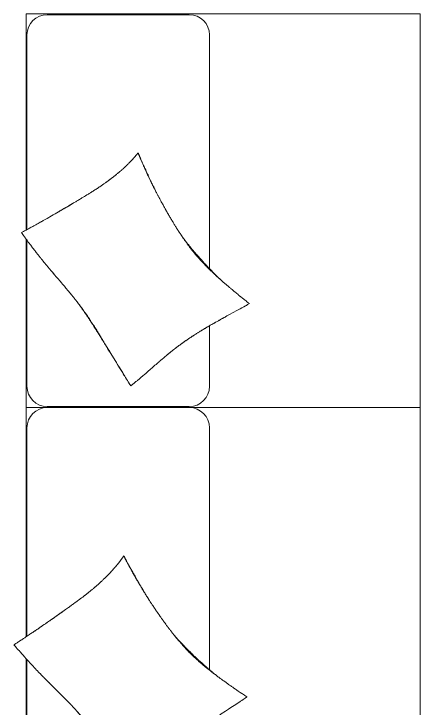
# Model space of a CAD drawing. Header units: millimetres. Extents: x -64292 to 329, y -3854 to 56761.
# Drawn here: x -16777 to -15576, y 28563 to 30618 of the extents above; entities that cross this region are included whole.
import ezdxf

# ---------------------------------------------------------------- set-up
doc = ezdxf.new("R2010")
doc.units = ezdxf.units.MM
doc.header["$MEASUREMENT"] = 0
doc.layers.add('I-FURN', color=30, linetype='Continuous', lineweight=13)

# ---------------------------------------------------------------- blocks, each defined once
blk = doc.blocks.new('Pallet Plywood - Pallet Plywood 1165 x 1165-10495941-GA PLAN - LEVEL 11')
at = {"layer": 'I-FURN'}
for p, q in [((582.5, 582.5), (-582.5, 582.5)), ((-582.5, 582.5), (-582.5, -96.3)), ((582.5, -582.5), (582.5, 582.5)), ((-582.5, -161), (-582.5, -582.5)), ((-582.5, -582.5), (582.5, -582.5))]:
    blk.add_line(p, q, dxfattribs=at)
blk = doc.blocks.new('Pallet Plywood - Pallet Plywood 1165 x 1165-10109341-GA PLAN - LEVEL 11')
at = {"layer": 'I-FURN'}
for p, q in [((582.5, 582.5), (-582.5, 582.5)), ((-582.5, 582.5), (-582.5, -57.4)), ((582.5, -582.5), (582.5, 582.5)), ((-582.5, -83.9), (-582.5, -582.5))]:
    blk.add_line(p, q, dxfattribs=at)
blk = doc.blocks.new('Pallet Cushion - Pallet Cushion 1165 x 545-V194-GA PLAN - LEVEL 11')
at = {"layer": 'I-FURN'}
for p, q in [((210, 580), (-210, 580)), ((-270, 520), (-270, -56)), ((270, -171.8), (270, 520)), ((-270, -87.3), (-270, -520)), ((270, -520), (270, -341.3)), ((-210, -580), (210, -580))]:
    blk.add_line(p, q, dxfattribs=at)
for centre, start, end in [((-210, 520), 90, 180), ((210, 520), 360, 90), ((-210, -520), 180, 270), ((210, -520), 270, 360)]:
    blk.add_arc(centre, 60, start, end, dxfattribs=at)
blk = doc.blocks.new('Pallet Cushion - Pallet Cushion 1165 x 545-V195-GA PLAN - LEVEL 11')
at = {"layer": 'I-FURN'}
for p, q in [((210, 580), (-210, 580)), ((-270, 520), (-270, -96.7)), ((270, -195.9), (270, 520)), ((-270, -165.8), (-270, -520)), ((270, -520), (270, -351)), ((-210, -580), (210, -580))]:
    blk.add_line(p, q, dxfattribs=at)
for centre, start, end in [((-210, 520), 90, 180), ((210, 520), 360, 90), ((-210, -520), 180, 270), ((210, -520), 270, 360)]:
    blk.add_arc(centre, 60, start, end, dxfattribs=at)
blk = doc.blocks.new('Cushion_01_FUR - Cushion_01_FUR-V314-GA PLAN - LEVEL 11')
at = {"layer": 'I-FURN', "flags": 128}
for points in [[(273.6, 186.9), (266.8, 186.7), (263.4, 186.5), (258.3, 186.3), (253.1, 186.1), (250.6, 186), (245.4, 185.8), (242.9, 185.7), (239, 185.6), (233.9, 185.3), (231.3, 185.2), (227.4, 185), (223.5, 184.8), (221.6, 184.8), (218.1, 184.6), (216.4, 184.5), (213.8, 184.4), (209.9, 184.1), (206, 183.9), (204, 183.8), (200.1, 183.6), (198.1, 183.5), (195.2, 183.3), (191.7, 183), (189.9, 182.9), (187.3, 182.8), (184.6, 182.6), (183.3, 182.5), (180.6, 182.3), (179.3, 182.2), (177.3, 182), (174.7, 181.8), (173.3, 181.7), (171.3, 181.6), (168.3, 181.3), (166.4, 181.2), (165.1, 181.1), (162.4, 180.9), (161.1, 180.7), (158.5, 180.5), (155.9, 180.3), (154.1, 180.1), (150.6, 179.8)], [(273.6, -231), (273.4, -230.3), (273, -228.8), (272.5, -227.4), (272.3, -226.4), (272.1, -225.8), (271.7, -224.5), (271.3, -223), (271.1, -222), (270.9, -221.4), (270.5, -220.1), (270.3, -219.1), (270.1, -218.5), (269.8, -217.2), (269.6, -216.5), (269.3, -215.2), (269, -213.9), (268.7, -213.1), (268.3, -211.3), (268, -209.9), (267.7, -208.9), (267.6, -208.3), (267.3, -207), (267.1, -206), (266.9, -205.3), (266.6, -204), (266.5, -203.4), (266.2, -202.1), (265.9, -200.8), (265.7, -199.9), (265.4, -198.2), (265.2, -197.2), (265, -196.6), (264.8, -195.3), (264.6, -194.6), (264.4, -193.3), (264.1, -192), (264, -191.2), (263.7, -189.4), (263.3, -187.5), (263.1, -186.2), (262.9, -185.3), (262.6, -183.6), (262.4, -182.3), (262.2, -181.4), (262, -179.6), (261.8, -178.8), (261.5, -177), (261.3, -175.3), (261.1, -174.1), (260.8, -171.8), (260.6, -171.1), (260.4, -169.6), (260.2, -168.2), (260.1, -167.2), (259.8, -165.2), (259.7, -163.8), (259.5, -162.8), (259.3, -160.8), (259.2, -159.8), (258.9, -157.9), (258.7, -155.9), (258.6, -154.6), (258.5, -153.7), (258.3, -152), (258.1, -150.5), (258, -149.5), (257.9, -147.6), (257.8, -146.6), (257.6, -144.6), (257.4, -142.7), (257.3, -141.4), (257.2, -140.5), (257.1, -138.7), (257, -137.8), (256.9, -135.8), (256.7, -133.8), (256.6, -132.5), (256.6, -131.7), (256.4, -129.9), (256.3, -127.9), (256.2, -126.6), (256.2, -125.8), (256.1, -124), (256, -122.7), (256, -121.8), (255.9, -120.1), (255.9, -119.2), (255.8, -117.5), (255.7, -115.7), (255.7, -114.5), (255.6, -112.2), (255.5, -110), (255.5, -108.5), (255.4, -107.5), (255.4, -105.6), (255.3, -104.1), (255.3, -103.1), (255.3, -101.1), (255.3, -100.2), (255.2, -98.2), (255.2, -96.2), (255.2, -94.9), (255.1, -92.3), (255.1, -90.8), (255.1, -89.8), (255.1, -87.8), (255.1, -86.9), (255.1, -84.9), (255.1, -82.9), (255.1, -81.6), (255.2, -79), (255.2, -78), (255.2, -76), (255.2, -74), (255.2, -72.7), (255.3, -70.1), (255.3, -68.1), (255.3, -66.8), (255.4, -64.2), (255.4, -62.9), (255.5, -60.2), (255.6, -57.6), (255.6, -55.9), (255.7, -54.7), (255.7, -52.4), (255.8, -50.1), (255.9, -48.7), (256, -45.7), (256, -44.2), (256.2, -41.3), (256.3, -38.3), (256.4, -36.3), (256.4, -35), (256.6, -32.4), (256.6, -30.9), (256.8, -27.9), (256.9, -25), (257.1, -23), (257.3, -19), (257.4, -16.1), (257.5, -14.1), (257.8, -10.2), (257.9, -8.2), (258.1, -4.2), (258.4, -0.3), (258.5, 2.3), (258.9, 7.6), (259.4, 15.5), (259.6, 19.4), (260, 25.3), (260.4, 31.3), (260.6, 34.2), (261, 40.1), (261.2, 43.1), (261.5, 47.5), (261.9, 53.4), (262.2, 56.4), (262.5, 60.8), (262.9, 67.5), (263.3, 72.7), (263.5, 75.3), (263.8, 79.3), (264.3, 85.2), (264.7, 91.1), (264.9, 94), (265.4, 99.9), (265.6, 102.9), (266, 107.3), (266.3, 111.2), (266.5, 113.2), (266.7, 116.2), (267.1, 120.6), (267.5, 125), (267.7, 127.2), (268, 130.7), (268.2, 132.5), (268.4, 135.1), (268.7, 139), (269.1, 142.9), (269.3, 144.9), (269.7, 148.8), (269.9, 150.8), (270.1, 153.7), (270.5, 157.7), (270.7, 159.6), (271, 162.6), (271.5, 167), (271.9, 170.9), (272.1, 172.9), (272.4, 175.9), (272.9, 180.3), (273.3, 184.7), (273.6, 186.9)], [(267.7, 127.2), (268, 130.7), (268.2, 132.5), (268.4, 135.1), (268.7, 139), (269.1, 142.9), (269.3, 144.9), (269.7, 148.8), (269.9, 150.8), (270.1, 153.7), (270.5, 157.7), (270.7, 159.6), (271, 162.6), (271.5, 167), (271.9, 170.9), (272.1, 172.9), (272.4, 175.9), (272.9, 180.3), (273.3, 184.7), (273.6, 186.9)], [(8.4, 166), (6.6, 165.9), (5.3, 165.9), (2.8, 165.8), (1.5, 165.8), (-1.1, 165.7), (-3.6, 165.7), (-5.4, 165.6), (-6.5, 165.6), (-8.9, 165.6), (-11.6, 165.5), (-13.5, 165.5), (-14.7, 165.5), (-17.2, 165.5), (-19, 165.5), (-20.3, 165.5), (-22.8, 165.5), (-24, 165.5), (-26.6, 165.5), (-29.1, 165.5), (-30.8, 165.5), (-34.3, 165.5), (-37.2, 165.6), (-39.1, 165.6), (-40.4, 165.6), (-43.1, 165.6), (-45, 165.7), (-49, 165.7), (-53, 165.8), (-55.7, 165.8), (-57.5, 165.9), (-61.1, 166), (-64.1, 166), (-66.1, 166.1), (-70.2, 166.2), (-72.3, 166.2), (-76.3, 166.4), (-80.5, 166.5), (-83.2, 166.6), (-85, 166.6), (-88.7, 166.7), (-91.8, 166.8), (-93.9, 166.9), (-98, 167), (-100, 167.1), (-104.2, 167.3), (-108.3, 167.4), (-111.1, 167.5), (-116.6, 167.8), (-119.6, 167.9), (-125.8, 168.1), (-131.9, 168.4), (-136, 168.6), (-144.1, 168.9), (-153.1, 169.3), (-159, 169.6), (-170.6, 170.1), (-195.7, 171.3), (-211.4, 172), (-219.1, 172.3), (-225.8, 172.6), (-229.1, 172.8), (-234, 173), (-238.9, 173.3), (-241.3, 173.4), (-247, 173.7), (-249.8, 173.8), (-254, 174), (-258.2, 174.3), (-260.3, 174.4), (-264.4, 174.6), (-266.5, 174.7), (-269.6, 174.9), (-273.7, 175.1), (-275.7, 175.2), (-278.8, 175.4), (-283.4, 175.7)], [(-283.4, 175.7), (-283.3, 174.6), (-283.1, 172.5), (-283, 170.4), (-282.9, 169), (-282.6, 166.2), (-282.5, 164.1), (-282.3, 162.7), (-282.1, 159.9), (-282, 158.5), (-281.7, 155.7), (-281.4, 152.8), (-281.3, 151), (-281.1, 149.7), (-280.9, 147.2), (-280.7, 145.1), (-280.5, 143.7), (-280.3, 140.9), (-280.1, 139.5), (-279.8, 136.7), (-279.5, 133.9), (-279.3, 132), (-278.9, 128.2), (-278.4, 124), (-278.1, 121.2), (-277.9, 119.4), (-277.5, 115.6), (-277.1, 112.8), (-276.5, 107.2), (-275.8, 101.6), (-274.5, 90.3), (-273.8, 84.7), (-273.5, 81.9), (-273, 77.7), (-272.5, 73.5), (-272.2, 71.4), (-271.8, 67.2), (-271.5, 65.1), (-271.2, 61.9), (-270.7, 57.7), (-270.5, 55.6), (-270.1, 52.4), (-269.8, 49.3), (-269.6, 47.7), (-269.4, 45.2), (-269.2, 43.9), (-269.1, 42.1), (-268.8, 39.2), (-268.5, 36.4), (-268.4, 35), (-268.1, 32.2), (-268, 30.8), (-267.8, 28.7), (-267.6, 25.9), (-267.4, 24.5), (-267.3, 22.4), (-267.1, 20.3), (-267, 19.2), (-266.9, 17.3), (-266.8, 16.4), (-266.7, 15), (-266.5, 12.9), (-266.4, 10.8), (-266.3, 9.7), (-266.2, 7.6), (-266.1, 6.5), (-266, 5), (-265.9, 3.4), (-265.9, 2.3), (-265.7, 0.2), (-265.7, -0.8), (-265.6, -3), (-265.5, -5.1), (-265.4, -6.5), (-265.4, -7.4), (-265.3, -9.3), (-265.3, -10.4), (-265.2, -12.5), (-265.1, -14.6), (-265.1, -16), (-265, -16.9), (-265, -18.8), (-264.9, -20.9), (-264.9, -22.3), (-264.9, -23.3), (-264.8, -25.2), (-264.8, -26.6), (-264.8, -27.5), (-264.7, -29.4), (-264.7, -30.3), (-264.7, -32.2), (-264.7, -34.1), (-264.7, -35.4), (-264.7, -37.9), (-264.7, -39.5), (-264.7, -40.5), (-264.7, -42.6), (-264.7, -43.7), (-264.7, -45.8), (-264.7, -47.9), (-264.7, -49.3), (-264.7, -50.3), (-264.8, -52.2), (-264.8, -53.2), (-264.8, -55.3), (-264.8, -57.5), (-264.9, -58.9), (-264.9, -61.7), (-265, -63.8), (-265, -65.2), (-265.1, -68.1), (-265.2, -69.5), (-265.3, -72.3), (-265.4, -75.1), (-265.4, -77), (-265.5, -78.3), (-265.6, -80.8), (-265.7, -82.4), (-265.8, -85.6), (-266, -88.7), (-266.1, -90.9), (-266.2, -92.3), (-266.3, -95.1), (-266.5, -98.3), (-266.6, -100.4), (-266.7, -101.8), (-266.9, -104.6), (-267, -106.8), (-267.1, -108.2), (-267.3, -111), (-267.4, -112.4), (-267.6, -115.2), (-267.8, -118.1), (-267.9, -119.9), (-268.2, -123.7), (-268.4, -125.3), (-268.6, -128.5), (-268.9, -131.6), (-269, -133.8), (-269.1, -135.2), (-269.4, -138), (-269.6, -141.2), (-269.8, -143.3), (-270.2, -147.5), (-270.4, -149.6), (-270.8, -153.9), (-271.1, -158.1), (-271.4, -160.9), (-271.6, -162.8), (-271.9, -166.6)], [(-194.9, 171.3), (-202.2, 171.6), (-207.1, 171.9), (-217, 172.4), (-231.4, 173), (-238.6, 173.4), (-246, 173.8), (-249.6, 173.9), (-256.2, 174.3), (-259.5, 174.4), (-264.5, 174.7), (-269.5, 174.9), (-272, 175.1), (-277, 175.4), (-279.6, 175.5), (-283.4, 175.7)], [(-283.4, 175.7), (-283.3, 174.6), (-283.1, 172.5), (-283, 170.4), (-282.9, 169), (-282.6, 166.2), (-282.5, 164.1), (-282.3, 162.7), (-282.1, 159.9), (-282, 158.5), (-281.7, 155.7), (-281.4, 152.8), (-281.3, 151), (-281.1, 149.7), (-280.9, 147.2), (-280.7, 145.1), (-280.5, 143.7), (-280.3, 140.9), (-280.1, 139.5), (-279.8, 136.7), (-279.5, 133.9), (-279.3, 132), (-278.9, 128.2), (-278.4, 124), (-278.1, 121.2), (-277.9, 119.4), (-277.5, 115.6), (-277.1, 112.8), (-276.5, 107.2), (-275.8, 101.6), (-274.5, 90.3), (-273.5, 81.9), (-273, 77.7), (-272.5, 73.5), (-272.2, 71.4), (-271.8, 67.2), (-271.5, 65.1), (-271.2, 61.9), (-270.7, 57.7), (-270.5, 55.6), (-270.1, 52.4), (-269.8, 49.3), (-269.6, 47.7), (-269.4, 45.2), (-269.2, 43.9), (-269.1, 42.1), (-268.8, 39.2), (-268.5, 36.4), (-268.4, 35), (-268.1, 32.2), (-268, 30.8), (-267.8, 28.7), (-267.6, 25.9), (-267.4, 24.5), (-267.3, 22.4), (-267.1, 20.3), (-267, 19.2), (-266.8, 16.4), (-266.7, 15), (-266.5, 12.9), (-266.4, 10.8), (-266.3, 9.7), (-266.2, 7.6), (-266.1, 6.5), (-266, 5)], [(125.1, 177.2), (121.2, 176.8), (118.5, 176.5), (113.3, 176), (109.1, 175.5), (100.9, 174.6), (89.9, 173.4), (84.3, 172.8), (78.8, 172.2), (76.1, 171.9), (72.4, 171.5), (70.6, 171.3), (67.8, 171.1), (63.7, 170.6), (59.6, 170.2), (57.6, 170), (54.3, 169.7), (52.7, 169.5), (50.3, 169.3), (46.7, 169), (43, 168.6), (41.2, 168.5), (38.8, 168.3), (37.6, 168.2), (35.8, 168), (33.1, 167.8), (30.7, 167.6), (29.5, 167.5), (27.7, 167.4), (25, 167.1), (22.4, 166.9), (21, 166.9), (18.7, 166.7), (17.5, 166.6), (15.7, 166.5), (13, 166.3), (10.4, 166.2), (9.1, 166.1), (6.4, 165.9), (5.1, 165.9), (3.1, 165.8), (1.2, 165.7), (-0.1, 165.6), (-2.8, 165.5), (-4.1, 165.4), (-6.7, 165.3), (-9.3, 165.2), (-11, 165.2), (-12.1, 165.1), (-14.4, 165.1), (-15.7, 165), (-18.3, 165), (-20.9, 164.9), (-22.6, 164.9), (-23.7, 164.8), (-26, 164.8), (-28.6, 164.8), (-30.3, 164.8), (-31.4, 164.8), (-33.7, 164.7), (-35.4, 164.7), (-36.5, 164.7), (-38.8, 164.7), (-40, 164.7), (-42.2, 164.7), (-44.5, 164.7), (-46, 164.7), (-49, 164.8), (-50.9, 164.8), (-52.2, 164.8), (-54.8, 164.8), (-56, 164.9), (-58.6, 164.9), (-61.1, 165), (-62.8, 165), (-64, 165), (-66.3, 165.1), (-67.5, 165.1), (-70.1, 165.2), (-72.7, 165.2), (-74.4, 165.3), (-77.8, 165.4), (-80.4, 165.5), (-82.1, 165.6), (-85.5, 165.7), (-87.3, 165.8), (-90.7, 165.9), (-94.2, 166), (-96.5, 166.1), (-98.1, 166.2), (-101.2, 166.3), (-104.1, 166.5), (-106.1, 166.6), (-110.1, 166.8), (-112, 166.9), (-116, 167.1), (-120, 167.3), (-122.7, 167.4), (-128.1, 167.7), (-131.2, 167.9), (-137.4, 168.2), (-149.9, 168.9), (-156.2, 169.3), (-164.6, 169.7), (-168.8, 169.9), (-175.2, 170.3)], [(155.1, 180.2), (153.2, 180.1), (152, 179.9), (149.5, 179.7), (147.2, 179.5), (145.7, 179.3), (144.7, 179.2), (142.7, 179), (141.1, 178.9), (138.2, 178.6), (135.2, 178.3), (133.3, 178), (132, 177.9), (129.4, 177.6), (127.9, 177.4), (125, 177.1), (122.2, 176.8), (120.3, 176.6), (116.5, 176.1)], [(258.9, 7.6), (259.3, 14.2), (259.6, 18.7), (259.8, 21.6), (260.2, 27.6), (260.5, 32), (260.7, 34.9), (261.1, 40.9), (261.7, 49.7), (262.1, 55.6), (262.4, 59.6), (262.9, 67.5), (263.5, 75.3), (263.8, 79.3), (264.2, 85.2), (264.5, 89.1), (264.7, 91.1), (264.9, 94), (265.2, 98), (265.4, 99.9), (265.6, 102.9), (265.8, 105.8), (265.9, 107.3), (266.3, 111.2), (266.4, 113.2), (266.7, 116.2), (267, 119.1), (267.1, 120.6), (267.3, 123.5), (267.5, 125), (267.7, 127.2)], [(-266, 5), (-265.9, 3.1), (-265.9, 2.1), (-265.8, 0.7), (-265.7, -1.4), (-265.6, -3.5), (-265.5, -4.5), (-265.4, -6.7), (-265.4, -7.7), (-265.3, -9.3), (-265.2, -11.4), (-265.2, -12.5), (-265.1, -14.1), (-265, -16.4), (-265, -18.8), (-264.9, -20.4), (-264.9, -21.5), (-264.8, -23.6), (-264.8, -25.2), (-264.8, -26.2), (-264.8, -28.3), (-264.7, -29.4), (-264.7, -31.5), (-264.7, -33.6), (-264.7, -35), (-264.7, -36), (-264.7, -37.9), (-264.7, -39.5), (-264.7, -40.5), (-264.7, -42.6), (-264.7, -43.7), (-264.7, -45.8), (-264.7, -47.9), (-264.7, -49.3), (-264.7, -50.3), (-264.8, -52.2), (-264.8, -53.2), (-264.8, -55.3), (-264.8, -57.5), (-264.9, -58.9), (-264.9, -61.7), (-265, -63.8), (-265, -65.2), (-265.1, -68.1), (-265.2, -69.5), (-265.3, -72.3), (-265.4, -75.1), (-265.4, -77), (-265.5, -78.3), (-265.6, -80.8)], [(255.7, -52.4), (255.8, -50.1), (255.9, -48.7), (256, -45.7), (256, -44.2), (256.2, -41.3), (256.3, -38.3), (256.4, -36.3), (256.4, -35), (256.6, -32.4), (256.6, -30.9), (256.8, -27.9), (256.9, -25), (257, -23), (257.3, -19), (257.4, -16.1), (257.5, -14.1), (257.8, -10.2), (257.9, -8.2), (258.1, -4.2), (258.4, -0.3), (258.5, 2.3), (258.9, 7.6)], [(255.6, -112.2), (255.5, -110), (255.5, -108.5), (255.4, -107.5), (255.4, -105.6), (255.3, -104.1), (255.3, -103.1), (255.3, -101.1), (255.3, -100.2), (255.2, -98.2), (255.2, -96.2), (255.2, -94.9), (255.2, -92.3), (255.1, -90.8), (255.1, -89.8), (255.1, -87.8), (255.1, -86.9), (255.1, -84.9), (255.1, -82.9), (255.1, -81.6), (255.2, -79), (255.2, -78), (255.2, -76), (255.2, -74), (255.2, -72.7), (255.3, -70.1), (255.3, -68.1), (255.3, -66.8), (255.4, -64.2), (255.4, -62.9), (255.5, -60.2), (255.6, -57.6), (255.6, -55.9), (255.7, -54.7), (255.7, -52.4)], [(-265.6, -80.8), (-265.7, -82.4), (-265.8, -85.6), (-266, -88.7), (-266.1, -90.9), (-266.2, -92.3), (-266.3, -95.1), (-266.5, -98.3), (-266.6, -100.4), (-266.7, -101.8), (-266.9, -104.6), (-267, -106.7), (-267.1, -108.2), (-267.3, -111), (-267.4, -112.4), (-267.6, -115.2), (-267.8, -118.1), (-267.9, -119.9), (-268.2, -123.7), (-268.4, -125.3), (-268.6, -128.5), (-268.9, -131.7), (-269, -133.8), (-269.4, -138), (-269.6, -141.2), (-269.8, -143.3), (-270.2, -147.5), (-270.4, -149.7), (-270.8, -153.9), (-271.2, -158.1), (-271.4, -160.9), (-271.9, -166.6)], [(273.6, -231), (273.4, -230.3), (273, -228.8), (272.5, -227.4), (272.3, -226.4), (272.1, -225.8), (271.7, -224.5), (271.3, -223), (271.1, -222), (270.9, -221.4), (270.5, -220.1), (270.3, -219.1), (270.1, -218.5), (269.8, -217.2), (269.6, -216.5), (269.3, -215.2), (269, -213.9), (268.7, -213.1), (268.3, -211.3), (268, -209.9), (267.7, -208.9), (267.6, -208.3), (267.3, -207), (267.1, -206), (266.9, -205.3), (266.6, -204), (266.5, -203.4), (266.2, -202.1), (265.9, -200.8), (265.7, -199.9), (265.4, -198.2), (265.2, -197.2), (265, -196.6), (264.8, -195.3), (264.6, -194.6), (264.4, -193.3), (264.1, -192), (264, -191.2), (263.7, -189.4), (263.3, -187.5), (263.1, -186.2), (262.9, -185.3), (262.6, -183.6), (262.4, -182.3), (262.2, -181.4), (262, -179.6), (261.8, -178.8), (261.5, -177), (261.3, -175.3), (261.1, -174.1), (260.8, -171.8), (260.6, -171.1), (260.4, -169.6), (260.2, -168.2), (260.1, -167.2), (259.8, -165.2), (259.7, -163.8), (259.5, -162.8), (259.3, -160.8), (259.2, -159.8), (258.9, -157.9), (258.7, -155.9), (258.6, -154.6), (258.5, -153.7), (258.3, -152), (258.1, -150.5), (258, -149.5), (257.9, -147.6), (257.8, -146.6), (257.6, -144.6), (257.4, -142.7), (257.3, -141.4), (257.2, -140.5), (257.1, -138.7), (257, -137.8), (256.9, -135.8), (256.7, -133.8), (256.6, -132.5), (256.6, -131.7), (256.4, -129.9), (256.3, -127.9), (256.2, -126.6), (256.2, -125.8), (256.1, -124), (256, -122.7), (256, -121.8), (255.9, -120.1), (255.9, -119.2), (255.8, -117.5), (255.7, -115.7), (255.7, -114.5), (255.6, -112.2)], [(-271.9, -166.6), (-272.2, -169.7), (-272.9, -176.1), (-273.5, -182.4), (-273.9, -186.6), (-274.7, -195.1), (-276.4, -211.9), (-277.2, -220.3), (-277.8, -225.9), (-278, -228.7), (-278.5, -232.9), (-279, -238.5), (-279.2, -241.3), (-279.6, -245.5), (-280, -249.7), (-280.2, -251.8)], [(-271.9, -166.6), (-272.2, -169.7), (-272.4, -171.8), (-272.9, -176.1), (-273.5, -182.4), (-273.9, -186.6), (-274.7, -195.1), (-276.4, -211.9), (-277.2, -220.3), (-277.8, -225.9), (-278, -228.7), (-278.5, -232.9), (-279, -238.5), (-279.2, -241.3), (-279.6, -245.5), (-280, -249.7), (-280.2, -251.8)], [(-280.2, -251.8), (-277.8, -251), (-276.1, -250.5), (-272.9, -249.5), (-271.3, -248.9), (-268.1, -247.9), (-264.9, -246.9), (-262.7, -246.3), (-261.3, -245.8), (-258.5, -245), (-256.9, -244.5), (-253.7, -243.5), (-250.6, -242.5), (-248.5, -241.9), (-247.1, -241.5), (-244.3, -240.7), (-241.2, -239.7), (-239.1, -239.1), (-237.7, -238.7), (-235, -237.9), (-232.9, -237.3), (-231.6, -236.9), (-228.9, -236.1), (-227.5, -235.7), (-224.8, -235), (-222.1, -234.2), (-220.4, -233.7), (-216.8, -232.7), (-213.5, -231.8), (-211.3, -231.1), (-209.8, -230.7), (-206.9, -229.9), (-204.7, -229.3), (-203.3, -228.9), (-200.4, -228.2), (-198.9, -227.8), (-196.1, -227), (-193.3, -226.2), (-191.4, -225.8), (-190.2, -225.4), (-187.7, -224.8), (-185.3, -224.1), (-184, -223.8), (-182.2, -223.4), (-179.5, -222.7), (-176.8, -222), (-175.5, -221.6), (-172.8, -221), (-171.5, -220.7), (-169.6, -220.2), (-167, -219.5), (-165.7, -219.2), (-163.8, -218.7), (-160.9, -218.1), (-157.9, -217.3), (-156.4, -217), (-154.2, -216.5), (-152, -216), (-150.9, -215.7), (-148.8, -215.2), (-147.7, -215), (-146.1, -214.6), (-144, -214.2), (-142.9, -213.9), (-141.3, -213.6), (-139, -213.1), (-136.9, -212.6), (-135.9, -212.4), (-134.3, -212.1), (-132, -211.6), (-129.7, -211.1), (-128.6, -210.9), (-126.6, -210.5), (-125.6, -210.3), (-124.1, -210), (-121.8, -209.6), (-119.6, -209.2), (-118.5, -209), (-116.3, -208.6), (-115.2, -208.4), (-113.6, -208.1), (-111.4, -207.7), (-110.3, -207.5), (-108.7, -207.2), (-107.6, -207), (-105.5, -206.7), (-103.3, -206.3), (-101.9, -206.1), (-101, -206), (-99.1, -205.7), (-98, -205.5), (-95.9, -205.2), (-93.8, -204.9), (-92.5, -204.7), (-91.5, -204.6), (-89.7, -204.3), (-87.6, -204), (-86.2, -203.9), (-85.3, -203.7), (-83.5, -203.5), (-82.1, -203.3), (-81.2, -203.2), (-79.4, -203), (-78.5, -202.9), (-76.7, -202.7), (-74.8, -202.5), (-73.6, -202.4), (-72.8, -202.3), (-71.2, -202.1), (-70.5, -202.1), (-68.9, -201.9), (-67.4, -201.8), (-66.4, -201.7), (-64.4, -201.5), (-62.8, -201.4), (-61.8, -201.3), (-59.8, -201.1), (-58.8, -201), (-56.7, -200.9), (-54.7, -200.7), (-53.4, -200.6), (-52.4, -200.6), (-50.6, -200.5), (-49.9, -200.4), (-48.3, -200.3), (-46.8, -200.2), (-45.8, -200.2), (-43.7, -200.1), (-42.2, -200), (-41.2, -199.9), (-39.1, -199.9), (-38.1, -199.8), (-36, -199.7), (-33.9, -199.7), (-32.5, -199.6), (-31.6, -199.6), (-29.8, -199.5), (-27.4, -199.5), (-25.8, -199.4), (-24.8, -199.4), (-22.7, -199.4), (-21.1, -199.4), (-20, -199.3), (-17.9, -199.3), (-16.8, -199.3), (-14.6, -199.3), (-12.5, -199.3), (-11, -199.3), (-10, -199.3), (-8.1, -199.3), (-7, -199.3)], [(-173.6, -221.2), (-171.4, -220.7), (-169.9, -220.4), (-168.9, -220.2), (-167, -219.8), (-165.5, -219.5), (-164.5, -219.3), (-162.5, -218.9), (-161.5, -218.7), (-159.6, -218.3), (-157.6, -217.9), (-156.3, -217.6), (-153.6, -217.1), (-152.6, -216.9), (-150.6, -216.6), (-148.6, -216.2), (-147.3, -215.9), (-144.6, -215.4), (-142.6, -215.1), (-141.2, -214.8), (-138.6, -214.3), (-137.2, -214.1), (-134.5, -213.6), (-131.8, -213.2), (-130, -212.9), (-128.8, -212.7), (-126.4, -212.3), (-124.4, -211.9), (-123, -211.7), (-120.3, -211.3), (-119, -211.1), (-116.3, -210.7), (-113.6, -210.2), (-111.8, -210), (-110.6, -209.8), (-108.2, -209.4), (-106.8, -209.2), (-104.1, -208.8), (-101.4, -208.5), (-99.6, -208.2), (-98.4, -208), (-96, -207.7), (-93.4, -207.4), (-91.6, -207.1), (-90.4, -207), (-88, -206.7), (-86.2, -206.4), (-85, -206.3), (-82.7, -206), (-81.5, -205.8), (-79.1, -205.5), (-76.7, -205.3), (-75.2, -205.1), (-72.1, -204.7), (-69.1, -204.4), (-67.1, -204.2), (-65.8, -204), (-63.2, -203.7), (-61.2, -203.5), (-60, -203.4), (-57.4, -203.1), (-56.1, -203), (-53.5, -202.8), (-50.9, -202.5), (-49.2, -202.3), (-48.1, -202.2), (-45.8, -202), (-43, -201.8), (-41.1, -201.6), (-39.9, -201.5), (-37.4, -201.3), (-35.5, -201.2), (-34.3, -201.1), (-31.8, -200.9), (-30.6, -200.8), (-28.1, -200.6), (-25.7, -200.4), (-24.1, -200.3), (-23, -200.2), (-20.9, -200.1), (-19, -200), (-17.7, -199.9), (-15.2, -199.8), (-14, -199.7), (-11.5, -199.6), (-9, -199.4), (-7.4, -199.3), (-6.3, -199.3), (-4.2, -199.2)], [(-6.5, -199.3), (-4.2, -199.3), (-2.6, -199.3), (-1.6, -199.3), (0.5, -199.3), (2.1, -199.4), (3.1, -199.4), (5.2, -199.4), (6.3, -199.4), (8.4, -199.5), (10.5, -199.5), (12, -199.5), (14.8, -199.6), (17.4, -199.7), (19.2, -199.7), (20.4, -199.8), (22.7, -199.8), (24.5, -199.9), (25.7, -199.9), (28.1, -200), (29.2, -200.1), (31.6, -200.2), (34, -200.3), (35.6, -200.3), (38.9, -200.5), (42.1, -200.7), (43.7, -200.7), (46.2, -200.9), (48.6, -201), (49.9, -201.1), (52.3, -201.2), (53.6, -201.3), (55.4, -201.4), (57.9, -201.5), (59.1, -201.6), (61, -201.7), (63.8, -201.9), (65.7, -202), (67, -202.1), (69.5, -202.3), (70.7, -202.4), (73.2, -202.6), (75.8, -202.8), (77.5, -202.9), (80.8, -203.2), (82.1, -203.3), (84.7, -203.5), (87.2, -203.7), (88.9, -203.8), (92.3, -204.1), (94.9, -204.3), (96.6, -204.5), (100, -204.8), (101.7, -205), (105.2, -205.3), (108.6, -205.6), (110.9, -205.8), (112.4, -206), (115.5, -206.3), (118.9, -206.7), (120.7, -206.9), (123.3, -207.1), (125.8, -207.4), (127.1, -207.6), (129.7, -207.8), (131, -208), (133, -208.2), (135.6, -208.5), (136.9, -208.7), (138.8, -208.9), (141.7, -209.2), (143.3, -209.4), (146.3, -209.8), (149.4, -210.2), (151.4, -210.5), (152.8, -210.6), (155.5, -211)], [(149.4, -210.2), (152.4, -210.7), (154.5, -211), (158.7, -211.6), (164.7, -212.5), (167.8, -213), (172.4, -213.7), (177.1, -214.4), (179.5, -214.8), (183.3, -215.4), (185.2, -215.7), (188.1, -216.2), (192.4, -216.9), (196.8, -217.6), (199, -217.9), (203.5, -218.7), (205.8, -219), (209.2, -219.6), (213.7, -220.3), (216, -220.7), (219.5, -221.3), (223, -221.9), (224.7, -222.2), (228.9, -222.9), (231, -223.3), (234.1, -223.8), (238.9, -224.7), (243.7, -225.5), (246.1, -225.9), (250.9, -226.8), (253.3, -227.3), (257, -227.9), (260.3, -228.5), (261.9, -228.8), (264.3, -229.3), (268, -230), (271.7, -230.7), (273.6, -231)], [(156.5, -211.1), (157.7, -211.3), (160.3, -211.6), (162.8, -211.9), (164.5, -212.2), (167.9, -212.6), (169.9, -212.9), (171.2, -213.1), (173.8, -213.5), (175, -213.7), (177.6, -214), (180.2, -214.4), (181.9, -214.7), (185.4, -215.2), (186.7, -215.4), (189.3, -215.8), (191.9, -216.2), (193.6, -216.4), (197, -217), (199.6, -217.4), (201.3, -217.7), (204.8, -218.2), (206.5, -218.5), (210, -219.1), (213.4, -219.7), (215.8, -220.1), (217.3, -220.3), (220.4, -220.9), (222.3, -221.2), (223.6, -221.4), (226.2, -221.9), (227.5, -222.1), (230.1, -222.6), (232.8, -223.1), (234.5, -223.4), (238, -224), (239.3, -224.3), (241.9, -224.8), (244.5, -225.3), (246.3, -225.6), (249.8, -226.3), (252.4, -226.8), (254.2, -227.1), (257.7, -227.8), (259.5, -228.2), (263, -228.9), (266.5, -229.6), (268.9, -230.1), (270.4, -230.4), (273.6, -231)]]:
    blk.add_lwpolyline(points, dxfattribs=at)
blk = doc.blocks.new('Cushion_01_FUR - Cushion_01_FUR-V315-GA PLAN - LEVEL 11')
at = {"layer": 'I-FURN', "flags": 128}
for points in [[(273.6, 186.9), (266.8, 186.7), (263.4, 186.5), (258.3, 186.3), (253.1, 186.1), (250.6, 186), (245.4, 185.8), (242.9, 185.7), (239, 185.6), (233.9, 185.3), (231.3, 185.2), (227.4, 185), (223.5, 184.8), (221.6, 184.8), (218.1, 184.6), (216.4, 184.5), (213.8, 184.4), (209.9, 184.1), (206, 183.9), (204, 183.8), (200.1, 183.6), (198.1, 183.5), (195.2, 183.3), (191.7, 183), (189.9, 182.9), (187.3, 182.8), (184.6, 182.6), (183.3, 182.5), (180.6, 182.3), (179.3, 182.2), (177.3, 182), (174.7, 181.8), (173.3, 181.7), (171.3, 181.6), (168.3, 181.3), (166.4, 181.2), (165.1, 181.1), (162.4, 180.9), (161.1, 180.7), (158.5, 180.5), (155.9, 180.3), (154.1, 180.1), (150.6, 179.8)], [(273.6, -231), (273.4, -230.3), (273, -228.8), (272.5, -227.4), (272.3, -226.4), (272.1, -225.8), (271.7, -224.5), (271.3, -223), (271.1, -222), (270.9, -221.4), (270.5, -220.1), (270.3, -219.1), (270.1, -218.5), (269.8, -217.2), (269.6, -216.5), (269.3, -215.2), (269, -213.9), (268.7, -213.1), (268.3, -211.3), (268, -209.9), (267.7, -208.9), (267.6, -208.3), (267.3, -207), (267.1, -206), (266.9, -205.3), (266.6, -204), (266.5, -203.4), (266.2, -202.1), (265.9, -200.8), (265.7, -199.9), (265.4, -198.2), (265.2, -197.2), (265, -196.6), (264.8, -195.3), (264.6, -194.6), (264.4, -193.3), (264.1, -192), (264, -191.2), (263.7, -189.4), (263.3, -187.5), (263.1, -186.2), (262.9, -185.3), (262.6, -183.6), (262.4, -182.3), (262.2, -181.4), (262, -179.6), (261.8, -178.8), (261.5, -177), (261.3, -175.3), (261.1, -174.1), (260.8, -171.8), (260.6, -171.1), (260.4, -169.6), (260.2, -168.2), (260.1, -167.2), (259.8, -165.2), (259.7, -163.8), (259.5, -162.8), (259.3, -160.8), (259.2, -159.8), (258.9, -157.9), (258.7, -155.9), (258.6, -154.6), (258.5, -153.7), (258.3, -152), (258.1, -150.5), (258, -149.5), (257.9, -147.6), (257.8, -146.6), (257.6, -144.6), (257.4, -142.7), (257.3, -141.4), (257.2, -140.5), (257.1, -138.7), (257, -137.8), (256.9, -135.8), (256.7, -133.8), (256.6, -132.5), (256.6, -131.7), (256.4, -129.9), (256.3, -127.9), (256.2, -126.6), (256.2, -125.8), (256.1, -124), (256, -122.7), (256, -121.8), (255.9, -120.1), (255.9, -119.2), (255.8, -117.5), (255.7, -115.7), (255.7, -114.5), (255.6, -112.2), (255.5, -110), (255.5, -108.5), (255.4, -107.5), (255.4, -105.6), (255.3, -104.1), (255.3, -103.1), (255.3, -101.1), (255.3, -100.2), (255.2, -98.2), (255.2, -96.2), (255.2, -94.9), (255.1, -92.3), (255.1, -90.8), (255.1, -89.8), (255.1, -87.8), (255.1, -86.9), (255.1, -84.9), (255.1, -82.9), (255.1, -81.6), (255.2, -79), (255.2, -78), (255.2, -76), (255.2, -74), (255.2, -72.7), (255.3, -70.1), (255.3, -68.1), (255.3, -66.8), (255.4, -64.2), (255.4, -62.9), (255.5, -60.2), (255.6, -57.6), (255.6, -55.9), (255.7, -54.7), (255.7, -52.4), (255.8, -50.1), (255.9, -48.7), (256, -45.7), (256, -44.2), (256.2, -41.3), (256.3, -38.3), (256.4, -36.3), (256.4, -35), (256.6, -32.4), (256.6, -30.9), (256.8, -27.9), (256.9, -25), (257.1, -23), (257.3, -19), (257.4, -16.1), (257.5, -14.1), (257.8, -10.2), (257.9, -8.2), (258.1, -4.2), (258.4, -0.3), (258.5, 2.3), (258.9, 7.6), (259.4, 15.5), (259.6, 19.4), (260, 25.3), (260.4, 31.3), (260.6, 34.2), (261, 40.1), (261.2, 43.1), (261.5, 47.5), (261.9, 53.4), (262.2, 56.4), (262.5, 60.8), (262.9, 67.5), (263.3, 72.7), (263.5, 75.3), (263.8, 79.3), (264.3, 85.2), (264.7, 91.1), (264.9, 94), (265.4, 99.9), (265.6, 102.9), (266, 107.3), (266.3, 111.2), (266.5, 113.2), (266.7, 116.2), (267.1, 120.6), (267.5, 125), (267.7, 127.2), (268, 130.7), (268.2, 132.5), (268.4, 135.1), (268.7, 139), (269.1, 142.9), (269.3, 144.9), (269.7, 148.8), (269.9, 150.8), (270.1, 153.7), (270.5, 157.7), (270.7, 159.6), (271, 162.6), (271.5, 167), (271.9, 170.9), (272.1, 172.9), (272.4, 175.9), (272.9, 180.3), (273.3, 184.7), (273.6, 186.9)], [(267.7, 127.2), (268, 130.7), (268.2, 132.5), (268.4, 135.1), (268.7, 139), (269.1, 142.9), (269.3, 144.9), (269.7, 148.8), (269.9, 150.8), (270.1, 153.7), (270.5, 157.7), (270.7, 159.6), (271, 162.6), (271.5, 167), (271.9, 170.9), (272.1, 172.9), (272.4, 175.9), (272.9, 180.3), (273.3, 184.7), (273.6, 186.9)], [(9.1, 166), (7.2, 165.9), (5.9, 165.9), (3.3, 165.8), (1.9, 165.8), (-0.7, 165.7), (-3.4, 165.7), (-5.2, 165.6), (-6.4, 165.6), (-8.9, 165.6), (-11.6, 165.5), (-13.5, 165.5), (-14.7, 165.5), (-17.2, 165.5), (-19, 165.5), (-20.3, 165.5), (-22.8, 165.5), (-24, 165.5), (-26.6, 165.5), (-29.1, 165.5), (-30.8, 165.5), (-34.3, 165.5), (-37.2, 165.6), (-39.1, 165.6), (-40.4, 165.6), (-43.1, 165.6), (-45, 165.7), (-49, 165.7), (-53, 165.8), (-55.7, 165.8), (-57.5, 165.9), (-61.1, 166), (-64.1, 166), (-66.1, 166.1), (-70.2, 166.2), (-72.3, 166.2), (-76.3, 166.4), (-80.5, 166.5), (-83.2, 166.6), (-85, 166.6), (-88.7, 166.7), (-91.8, 166.8), (-93.9, 166.9), (-98, 167), (-100, 167.1), (-104.2, 167.3), (-108.3, 167.4), (-111.1, 167.5), (-116.6, 167.8), (-119.6, 167.9), (-125.8, 168.1), (-131.9, 168.4), (-136, 168.6), (-144.1, 168.9), (-153.1, 169.3), (-159, 169.6), (-170.6, 170.1), (-195.7, 171.3), (-211.4, 172), (-219.1, 172.3), (-225.8, 172.6), (-229.1, 172.8), (-234, 173), (-238.9, 173.3), (-241.3, 173.4), (-247, 173.7), (-249.8, 173.8), (-254, 174), (-258.2, 174.3), (-260.3, 174.4), (-264.4, 174.6), (-266.5, 174.7), (-269.6, 174.9), (-273.7, 175.1), (-275.7, 175.2), (-278.8, 175.4), (-283.4, 175.7)], [(-283.4, 175.7), (-283.3, 174.6), (-283.1, 172.5), (-283, 170.4), (-282.9, 169), (-282.6, 166.2), (-282.5, 164.1), (-282.3, 162.7), (-282.1, 159.9), (-282, 158.5), (-281.7, 155.7), (-281.4, 152.8), (-281.3, 151), (-281.1, 149.7), (-280.9, 147.2), (-280.7, 145.1), (-280.5, 143.7), (-280.3, 140.9), (-280.1, 139.5), (-279.8, 136.7), (-279.5, 133.9), (-279.3, 132), (-278.9, 128.2), (-278.4, 124), (-278.1, 121.2), (-277.9, 119.4), (-277.5, 115.6), (-277.1, 112.8), (-276.5, 107.2), (-275.8, 101.6), (-274.5, 90.3), (-273.8, 84.7), (-273.5, 81.9), (-273, 77.7), (-272.5, 73.5), (-272.2, 71.4), (-271.8, 67.2), (-271.5, 65.1), (-271.2, 61.9), (-270.7, 57.7), (-270.5, 55.6), (-270.1, 52.4), (-269.8, 49.3), (-269.6, 47.7), (-269.4, 45.2), (-269.2, 43.9), (-269.1, 42.1), (-268.8, 39.2), (-268.5, 36.4), (-268.4, 35), (-268.1, 32.2), (-268, 30.8), (-267.8, 28.7), (-267.6, 25.9), (-267.4, 24.5), (-267.3, 22.4), (-267.1, 20.3), (-267, 19.2), (-266.9, 17.3), (-266.8, 16.4), (-266.7, 15), (-266.5, 12.9), (-266.4, 10.8), (-266.3, 9.7), (-266.2, 7.6), (-266.1, 6.5), (-266, 5), (-265.9, 3.4), (-265.9, 2.3), (-265.7, 0.2), (-265.7, -0.8), (-265.6, -3), (-265.5, -5.1), (-265.4, -6.5), (-265.4, -7.4), (-265.3, -9.3), (-265.3, -10.4), (-265.2, -12.5), (-265.1, -14.6), (-265.1, -16), (-265, -16.9), (-265, -18.8), (-264.9, -20.9), (-264.9, -22.3), (-264.9, -23.3), (-264.8, -25.2), (-264.8, -26.6), (-264.8, -27.5), (-264.7, -29.4), (-264.7, -30.3), (-264.7, -32.2), (-264.7, -34.1), (-264.7, -35.4), (-264.7, -37.9), (-264.7, -39.5), (-264.7, -40.5), (-264.7, -42.6), (-264.7, -43.7), (-264.7, -45.8), (-264.7, -47.9), (-264.7, -49.3), (-264.7, -50.3), (-264.8, -52.2), (-264.8, -53.2), (-264.8, -55.3), (-264.8, -57.5), (-264.9, -58.9), (-264.9, -61.7), (-265, -63.8), (-265, -65.2), (-265.1, -68.1), (-265.2, -69.5), (-265.3, -72.3), (-265.4, -75.1), (-265.4, -77), (-265.5, -78.3), (-265.6, -80.8), (-265.7, -82.4), (-265.8, -85.6), (-266, -88.7), (-266.1, -90.9), (-266.2, -92.3), (-266.3, -95.1), (-266.5, -98.3), (-266.6, -100.4), (-266.7, -101.8), (-266.9, -104.6), (-267, -106.8), (-267.1, -108.2), (-267.3, -111), (-267.4, -112.4), (-267.6, -115.2), (-267.8, -118.1), (-267.9, -119.9), (-268.2, -123.7), (-268.4, -125.3), (-268.6, -128.5), (-268.9, -131.6), (-269, -133.8), (-269.1, -135.2), (-269.4, -138), (-269.6, -141.2), (-269.8, -143.3), (-270.2, -147.5), (-270.4, -149.6), (-270.8, -153.9), (-271.1, -158.1), (-271.4, -160.9), (-271.6, -162.8), (-271.9, -166.6), (-272.2, -169.7), (-272.9, -176.1), (-273.5, -182.4), (-273.9, -186.6), (-274.7, -195.1), (-276.4, -211.9), (-277.2, -220.3), (-277.8, -225.9), (-278, -228.7), (-278.5, -232.9), (-279, -238.5), (-279.2, -241.3), (-279.6, -245.5), (-280, -249.7), (-280.2, -251.8)], [(-195.2, 171.3), (-202.4, 171.7), (-207.2, 171.9), (-217, 172.4), (-231.4, 173), (-238.6, 173.4), (-246, 173.8), (-249.6, 173.9), (-256.2, 174.3), (-259.5, 174.4), (-264.5, 174.7), (-269.5, 174.9), (-272, 175.1), (-277, 175.4), (-279.6, 175.5), (-283.4, 175.7)], [(-283.4, 175.7), (-283.3, 174.6), (-283.1, 172.5), (-283, 170.4), (-282.9, 169), (-282.6, 166.2), (-282.5, 164.1), (-282.3, 162.7), (-282.1, 159.9), (-282, 158.5), (-281.7, 155.7), (-281.4, 152.8), (-281.3, 151), (-281.1, 149.7), (-280.9, 147.2), (-280.7, 145.1), (-280.5, 143.7), (-280.3, 140.9), (-280.1, 139.5), (-279.8, 136.7), (-279.5, 133.9), (-279.3, 132), (-278.9, 128.2), (-278.4, 124), (-278.1, 121.2), (-277.9, 119.4), (-277.5, 115.6), (-277.1, 112.8), (-276.5, 107.2), (-275.8, 101.6), (-274.5, 90.3), (-273.5, 81.9), (-273, 77.7), (-272.5, 73.5), (-272.2, 71.4), (-271.8, 67.2), (-271.5, 65.1), (-271.2, 61.9), (-270.7, 57.7), (-270.5, 55.6), (-270.1, 52.4), (-269.8, 49.3), (-269.6, 47.7), (-269.4, 45.2), (-269.2, 43.9), (-269.1, 42.1), (-268.8, 39.2), (-268.5, 36.4), (-268.4, 35), (-268.1, 32.2), (-268, 30.8), (-267.8, 28.7), (-267.6, 25.9), (-267.4, 24.5), (-267.3, 22.4), (-267.1, 20.3), (-267, 19.2), (-266.8, 16.4), (-266.7, 15), (-266.5, 12.9), (-266.4, 10.8), (-266.3, 9.7), (-266.2, 7.6), (-266.1, 6.5), (-266, 5)], [(6.9, 166), (4.4, 165.8), (3.1, 165.8), (1.2, 165.7), (-0.1, 165.6), (-2.8, 165.5), (-4.1, 165.4), (-6.7, 165.3), (-9.3, 165.2), (-11, 165.2), (-12.1, 165.1), (-14.4, 165.1), (-15.7, 165), (-18.3, 165), (-20.9, 164.9), (-22.6, 164.9), (-23.7, 164.8), (-26, 164.8), (-28.6, 164.8), (-30.3, 164.8), (-31.4, 164.8), (-33.7, 164.7), (-35.4, 164.7), (-36.5, 164.7), (-38.8, 164.7), (-40, 164.7), (-42.2, 164.7), (-44.5, 164.7), (-46, 164.7), (-49, 164.8), (-50.9, 164.8), (-52.2, 164.8), (-54.8, 164.8), (-56, 164.9), (-58.6, 164.9), (-61.1, 165), (-62.8, 165), (-64, 165), (-66.3, 165.1), (-67.5, 165.1), (-70.1, 165.2), (-72.7, 165.2), (-74.4, 165.3), (-77.8, 165.4), (-80.4, 165.5), (-82.1, 165.6), (-85.5, 165.7), (-87.3, 165.8), (-90.7, 165.9), (-94.2, 166), (-96.5, 166.1), (-98.1, 166.2), (-101.2, 166.3), (-104.1, 166.5), (-106.1, 166.6), (-110.1, 166.8), (-112, 166.9), (-116, 167.1), (-120, 167.3), (-122.7, 167.4), (-128.1, 167.7), (-131.2, 167.9), (-137.4, 168.2), (-149.9, 168.9), (-156.2, 169.3), (-164.6, 169.7), (-168.8, 169.9), (-175.2, 170.3)], [(125.1, 177.2), (121.2, 176.8), (118.5, 176.5), (113.3, 176), (109.1, 175.5), (100.9, 174.6), (89.9, 173.4), (84.3, 172.8), (78.8, 172.2), (76.1, 171.9), (72.4, 171.5), (70.6, 171.3), (67.8, 171.1), (63.7, 170.6), (59.6, 170.2), (57.6, 170), (54.6, 169.7), (53.1, 169.6), (50.9, 169.4), (47.5, 169.1), (44.2, 168.7), (42.5, 168.6), (39.2, 168.3), (37.5, 168.2), (35, 167.9), (32.8, 167.8), (31.7, 167.7), (30, 167.5), (27.5, 167.3), (25.1, 167.1), (23.8, 167.1), (21.6, 166.9), (20.5, 166.8), (18.9, 166.7), (16.4, 166.5), (14, 166.4), (12.8, 166.3), (10.3, 166.1), (9.1, 166.1), (7.3, 166)], [(155.1, 180.2), (153.2, 180.1), (152, 179.9), (149.5, 179.7), (147.2, 179.5), (145.7, 179.3), (144.7, 179.2), (142.7, 179), (141.1, 178.9), (138.2, 178.6), (135.2, 178.3), (133.3, 178), (132, 177.9), (129.4, 177.6), (127.9, 177.4), (125, 177.1), (122.2, 176.8), (120.3, 176.6), (116.5, 176.1)], [(262.9, 67.5), (263.8, 79.3), (264.2, 85.2), (264.7, 91.1), (264.9, 94), (265.2, 98), (265.4, 99.9), (265.6, 102.9), (266, 107.3), (266.3, 111.2), (266.4, 113.2), (266.7, 116.2), (267, 119.1), (267.1, 120.6), (267.3, 123.5), (267.5, 125), (267.7, 127.2)], [(258.9, 7.6), (259, 9.8), (259.3, 14.2), (259.6, 18.7), (259.8, 21.6), (260.2, 27.6), (260.5, 32), (261.1, 40.9), (261.7, 49.7), (262.1, 55.6), (262.9, 67.5)], [(-266, 5), (-265.9, 3.1), (-265.9, 2.1), (-265.8, 0.7), (-265.7, -1.4), (-265.6, -3.5), (-265.5, -4.5), (-265.4, -6.7), (-265.4, -7.7), (-265.3, -9.3), (-265.2, -11.4), (-265.2, -12.5), (-265.1, -14.1), (-265, -16.4), (-265, -18.8), (-264.9, -20.4), (-264.9, -21.5), (-264.8, -23.6), (-264.8, -25.2), (-264.8, -26.2), (-264.8, -28.3), (-264.7, -29.4), (-264.7, -31.5), (-264.7, -33.6), (-264.7, -35), (-264.7, -36), (-264.7, -37.9), (-264.7, -39.5), (-264.7, -40.5), (-264.7, -42.6), (-264.7, -43.7), (-264.7, -45.8), (-264.7, -47.9), (-264.7, -49.3), (-264.7, -50.3), (-264.8, -52.2), (-264.8, -53.2), (-264.8, -55.3), (-264.8, -57.5), (-264.9, -58.9), (-264.9, -61.7), (-265, -63.8), (-265, -65.2), (-265.1, -68.1), (-265.2, -69.5), (-265.3, -72.3), (-265.4, -75.1), (-265.4, -77), (-265.5, -78.3), (-265.6, -80.8)], [(255.7, -52.4), (255.8, -50.1), (255.9, -48.7), (256, -45.7), (256, -44.2), (256.2, -41.3), (256.3, -38.3), (256.4, -36.3), (256.4, -35), (256.6, -32.4), (256.6, -30.9), (256.8, -27.9), (256.9, -25), (257, -23), (257.3, -19), (257.4, -16.1), (257.5, -14.1), (257.8, -10.2), (257.9, -8.2), (258.1, -4.2), (258.4, -0.3), (258.5, 2.3), (258.9, 7.6)], [(255.6, -112.2), (255.5, -110), (255.5, -108.5), (255.4, -107.5), (255.4, -105.6), (255.3, -104.1), (255.3, -103.1), (255.3, -101.1), (255.3, -100.2), (255.2, -98.2), (255.2, -96.2), (255.2, -94.9), (255.2, -92.3), (255.1, -90.8), (255.1, -89.8), (255.1, -87.8), (255.1, -86.9), (255.1, -84.9), (255.1, -82.9), (255.1, -81.6), (255.2, -79), (255.2, -78), (255.2, -76), (255.2, -74), (255.2, -72.7), (255.3, -70.1), (255.3, -68.1), (255.3, -66.8), (255.4, -64.2), (255.4, -62.9), (255.5, -60.2), (255.6, -57.6), (255.6, -55.9), (255.7, -54.7), (255.7, -52.4)], [(-265.6, -80.8), (-265.7, -82.4), (-265.8, -85.6), (-266, -88.7), (-266.1, -90.9), (-266.2, -92.3), (-266.3, -95.1), (-266.5, -98.3), (-266.6, -100.4), (-266.7, -101.8), (-266.9, -104.6), (-267, -106.7), (-267.1, -108.2), (-267.3, -111), (-267.4, -112.4), (-267.6, -115.2), (-267.8, -118.1), (-267.9, -119.9), (-268.2, -123.7), (-268.4, -125.3), (-268.6, -128.5), (-268.9, -131.7), (-269, -133.8), (-269.4, -138), (-269.6, -141.2), (-269.8, -143.3), (-270.2, -147.5), (-270.4, -149.7), (-270.8, -153.9), (-271.2, -158.1), (-271.4, -160.9), (-271.9, -166.6)], [(273.6, -231), (273.4, -230.3), (273, -228.8), (272.5, -227.4), (272.3, -226.4), (272.1, -225.8), (271.7, -224.5), (271.3, -223), (271.1, -222), (270.9, -221.4), (270.5, -220.1), (270.3, -219.1), (270.1, -218.5), (269.8, -217.2), (269.6, -216.5), (269.3, -215.2), (269, -213.9), (268.7, -213.1), (268.3, -211.3), (268, -209.9), (267.7, -208.9), (267.6, -208.3), (267.3, -207), (267.1, -206), (266.9, -205.3), (266.6, -204), (266.5, -203.4), (266.2, -202.1), (265.9, -200.8), (265.7, -199.9), (265.4, -198.2), (265.2, -197.2), (265, -196.6), (264.8, -195.3), (264.6, -194.6), (264.4, -193.3), (264.1, -192), (264, -191.2), (263.7, -189.4), (263.3, -187.5), (263.1, -186.2), (262.9, -185.3), (262.6, -183.6), (262.4, -182.3), (262.2, -181.4), (262, -179.6), (261.8, -178.8), (261.5, -177), (261.3, -175.3), (261.1, -174.1), (260.8, -171.8), (260.6, -171.1), (260.4, -169.6), (260.2, -168.2), (260.1, -167.2), (259.8, -165.2), (259.7, -163.8), (259.5, -162.8), (259.3, -160.8), (259.2, -159.8), (258.9, -157.9), (258.7, -155.9), (258.6, -154.6), (258.5, -153.7), (258.3, -152), (258.1, -150.5), (258, -149.5), (257.9, -147.6), (257.8, -146.6), (257.6, -144.6), (257.4, -142.7), (257.3, -141.4), (257.2, -140.5), (257.1, -138.7), (257, -137.8), (256.9, -135.8), (256.7, -133.8), (256.6, -132.5), (256.6, -131.7), (256.4, -129.9), (256.3, -127.9), (256.2, -126.6), (256.2, -125.8), (256.1, -124), (256, -122.7), (256, -121.8), (255.9, -120.1), (255.9, -119.2), (255.8, -117.5), (255.7, -115.7), (255.7, -114.5), (255.6, -112.2)], [(-271.9, -166.6), (-272.2, -169.7), (-272.4, -171.8), (-272.9, -176.1), (-273.5, -182.4), (-273.9, -186.6), (-274.7, -195.1), (-276.4, -211.9), (-277.2, -220.3), (-277.8, -225.9), (-278, -228.7), (-278.5, -232.9), (-279, -238.5), (-279.2, -241.3), (-279.6, -245.5), (-280, -249.7), (-280.2, -251.8)], [(-280.2, -251.8), (-277.8, -251), (-276.1, -250.5), (-272.9, -249.5), (-271.3, -248.9), (-268.1, -247.9), (-264.9, -246.9), (-262.7, -246.3), (-261.3, -245.8), (-258.5, -245), (-256.9, -244.5), (-253.7, -243.5), (-250.6, -242.5), (-248.5, -241.9), (-247.1, -241.5), (-244.3, -240.7), (-241.2, -239.7), (-239.1, -239.1), (-237.7, -238.7), (-235, -237.9), (-232.9, -237.3), (-231.6, -236.9), (-228.9, -236.1), (-227.5, -235.7), (-224.8, -235), (-222.1, -234.2), (-220.4, -233.7), (-216.8, -232.7), (-213.5, -231.8), (-211.3, -231.1), (-209.8, -230.7), (-206.9, -229.9), (-204.7, -229.3), (-203.3, -228.9), (-200.4, -228.2), (-198.9, -227.8), (-196.1, -227), (-193.3, -226.2), (-191.4, -225.8), (-190.2, -225.4), (-187.7, -224.8), (-185.3, -224.1), (-184, -223.8), (-182.2, -223.4), (-179.5, -222.7), (-176.8, -222), (-175.5, -221.6), (-172.8, -221), (-171.5, -220.7), (-169.6, -220.2), (-167, -219.5), (-165.7, -219.2), (-163.8, -218.7), (-160.9, -218.1), (-157.9, -217.3), (-156.4, -217), (-154.2, -216.5), (-152, -216), (-150.9, -215.7), (-148.8, -215.2), (-147.7, -215), (-146.1, -214.6), (-144, -214.2), (-142.9, -213.9), (-141.3, -213.6), (-139, -213.1), (-136.9, -212.6), (-135.9, -212.4), (-134.3, -212.1), (-132, -211.6), (-129.7, -211.1), (-128.6, -210.9), (-126.6, -210.5), (-125.6, -210.3), (-124.1, -210), (-121.8, -209.6), (-119.6, -209.2), (-118.5, -209), (-116.3, -208.6), (-115.2, -208.4), (-113.6, -208.1), (-111.4, -207.7), (-110.3, -207.5), (-108.7, -207.2), (-107.6, -207), (-105.5, -206.7), (-103.3, -206.3), (-101.9, -206.1), (-101, -206), (-99.1, -205.7), (-98, -205.5), (-95.9, -205.2), (-93.8, -204.9), (-92.5, -204.7), (-91.5, -204.6), (-89.7, -204.3), (-87.6, -204), (-86.2, -203.9), (-85.3, -203.7), (-83.5, -203.5), (-82.1, -203.3), (-81.2, -203.2), (-79.4, -203), (-78.5, -202.9), (-76.7, -202.7), (-74.8, -202.5), (-73.6, -202.4), (-72.8, -202.3), (-71.2, -202.1), (-70.5, -202.1), (-68.9, -201.9), (-67.4, -201.8), (-66.4, -201.7), (-64.4, -201.5), (-62.8, -201.4), (-61.8, -201.3), (-59.8, -201.1), (-58.8, -201), (-56.7, -200.9), (-54.7, -200.7), (-53.4, -200.6), (-52.4, -200.6), (-50.6, -200.5), (-49.9, -200.4), (-48.3, -200.3), (-46.8, -200.2), (-45.8, -200.2), (-43.7, -200.1), (-42.2, -200), (-41.2, -199.9), (-39.1, -199.9), (-38.1, -199.8), (-36, -199.7), (-33.9, -199.7), (-32.5, -199.6), (-31.6, -199.6), (-29.8, -199.5), (-27.4, -199.5), (-25.8, -199.4), (-24.8, -199.4), (-22.7, -199.4), (-21.1, -199.4), (-20, -199.3), (-17.9, -199.3), (-16.8, -199.3), (-14.6, -199.3), (-12.5, -199.3), (-11, -199.3), (-10, -199.3), (-8.1, -199.3), (-7, -199.3)], [(-173.6, -221.2), (-171.4, -220.7), (-169.9, -220.4), (-168.9, -220.2), (-167, -219.8), (-165.5, -219.5), (-164.5, -219.3), (-162.5, -218.9), (-161.5, -218.7), (-159.6, -218.3), (-157.6, -217.9), (-156.3, -217.6), (-153.6, -217.1), (-152.6, -216.9), (-150.6, -216.6), (-148.6, -216.2), (-147.3, -215.9), (-144.6, -215.4), (-142.6, -215.1), (-141.2, -214.8), (-138.6, -214.3), (-137.2, -214.1), (-134.5, -213.6), (-131.8, -213.2), (-130, -212.9), (-128.8, -212.7), (-126.4, -212.3), (-124.4, -211.9), (-123, -211.7), (-120.3, -211.3), (-119, -211.1), (-116.3, -210.7), (-113.6, -210.2), (-111.8, -210), (-110.6, -209.8), (-108.2, -209.4), (-106.8, -209.2), (-104.1, -208.8), (-101.4, -208.5), (-99.6, -208.2), (-98.4, -208), (-96, -207.7), (-93.4, -207.4), (-91.6, -207.1), (-90.4, -207), (-88, -206.7), (-86.2, -206.4), (-85, -206.3), (-82.7, -206), (-81.5, -205.8), (-79.1, -205.5), (-76.7, -205.3), (-75.2, -205.1), (-72.1, -204.7), (-69.1, -204.4), (-67.1, -204.2), (-65.8, -204), (-63.2, -203.7), (-61.2, -203.5), (-60, -203.4), (-57.4, -203.1), (-56.1, -203), (-53.5, -202.8), (-50.9, -202.5), (-49.2, -202.3), (-48.1, -202.2), (-45.8, -202), (-43, -201.8), (-41.1, -201.6), (-39.9, -201.5), (-37.4, -201.3), (-35.5, -201.2), (-34.3, -201.1), (-31.8, -200.9), (-30.6, -200.8), (-28.1, -200.6), (-25.7, -200.4), (-24.1, -200.3), (-23, -200.2), (-20.9, -200.1), (-19, -200), (-17.7, -199.9), (-15.2, -199.8), (-14, -199.7), (-11.5, -199.6), (-9, -199.4), (-7.4, -199.3), (-6.3, -199.3), (-4.2, -199.2)], [(-6.5, -199.3), (-4.2, -199.3), (-2.6, -199.3), (-1.6, -199.3), (0.5, -199.3), (2.1, -199.4), (3.1, -199.4), (5.2, -199.4), (6.3, -199.4), (8.4, -199.5), (10.5, -199.5), (12, -199.5), (14.8, -199.6), (17.4, -199.7), (19.2, -199.7), (20.4, -199.8), (22.7, -199.8), (24.5, -199.9), (25.7, -199.9), (28.1, -200), (29.2, -200.1), (31.6, -200.2), (34, -200.3), (35.6, -200.3), (38.9, -200.5), (42.1, -200.7), (43.7, -200.7), (46.2, -200.9), (48.6, -201), (49.9, -201.1), (52.3, -201.2), (53.6, -201.3), (55.4, -201.4), (57.9, -201.5), (59.1, -201.6), (61, -201.7), (63.8, -201.9), (65.7, -202), (67, -202.1), (69.5, -202.3), (70.7, -202.4), (73.2, -202.6), (75.8, -202.8), (77.5, -202.9), (80.8, -203.2), (82.1, -203.3), (84.7, -203.5), (87.2, -203.7), (88.9, -203.8), (92.3, -204.1), (94.9, -204.3), (96.6, -204.5), (100, -204.8), (101.7, -205), (105.2, -205.3), (108.6, -205.6), (110.9, -205.8), (112.4, -206), (115.5, -206.3), (118.9, -206.7), (120.7, -206.9), (123.3, -207.1), (125.8, -207.4), (127.1, -207.6), (129.7, -207.8), (131, -208), (133, -208.2), (135.6, -208.5), (136.9, -208.7), (138.8, -208.9), (141.7, -209.2), (143.3, -209.4), (146.3, -209.8), (149.4, -210.2), (151.4, -210.5), (152.8, -210.6), (155.5, -211)], [(149.4, -210.2), (152.4, -210.7), (154.5, -211), (158.7, -211.6), (164.7, -212.5), (167.8, -213), (172.4, -213.7), (177.1, -214.4), (179.5, -214.8), (183.3, -215.4), (185.2, -215.7), (188.1, -216.2), (192.4, -216.9), (196.8, -217.6), (199, -217.9), (203.5, -218.7), (205.8, -219), (209.2, -219.6), (213.7, -220.3), (216, -220.7), (219.5, -221.3), (223, -221.9), (224.7, -222.2), (228.9, -222.9), (231, -223.3), (234.1, -223.8), (238.9, -224.7), (243.7, -225.5), (246.1, -225.9), (250.9, -226.8), (253.3, -227.3), (257, -227.9), (260.3, -228.5), (261.9, -228.8), (264.3, -229.3), (268, -230), (271.7, -230.7), (273.6, -231)], [(156.5, -211.1), (157.7, -211.3), (160.3, -211.6), (162.8, -211.9), (164.5, -212.2), (167.9, -212.6), (169.9, -212.9), (171.2, -213.1), (173.8, -213.5), (175, -213.7), (177.6, -214), (180.2, -214.4), (181.9, -214.7), (185.4, -215.2), (186.7, -215.4), (189.3, -215.8), (191.9, -216.2), (193.6, -216.4), (197, -217), (199.6, -217.4), (201.3, -217.7), (204.8, -218.2), (206.5, -218.5), (210, -219.1), (213.4, -219.7), (215.8, -220.1), (217.3, -220.3), (220.4, -220.9), (222.3, -221.2), (223.6, -221.4), (226.2, -221.9), (227.5, -222.1), (230.1, -222.6), (232.8, -223.1), (234.5, -223.4), (238, -224), (239.3, -224.3), (241.9, -224.8), (244.5, -225.3), (246.3, -225.6), (249.8, -226.3), (252.4, -226.8), (254.2, -227.1), (257.7, -227.8), (259.5, -228.2), (263, -228.9), (266.5, -229.6), (268.9, -230.1), (270.4, -230.4), (273.6, -231)], [(-280.2, -251.8), (-277.6, -250.8), (-276.2, -250.4)]]:
    blk.add_lwpolyline(points, dxfattribs=at)

msp = doc.modelspace()

# ---------------------------------------------------------------- block references
at = {"layer": 'I-FURN'}
for name, p in [('Pallet Plywood - Pallet Plywood 1165 x 1165-10109341-GA PLAN - LEVEL 11', (-16158.3, 30036)), ('Pallet Cushion - Pallet Cushion 1165 x 545-V194-GA PLAN - LEVEL 11', (-16468.3, 30036)), ('Pallet Plywood - Pallet Plywood 1165 x 1165-10495941-GA PLAN - LEVEL 11', (-16158.3, 28871)), ('Pallet Cushion - Pallet Cushion 1165 x 545-V195-GA PLAN - LEVEL 11', (-16468.3, 28873.1))]:
    msp.add_blockref(name, p, dxfattribs=at)
for name, p, rotation in [('Cushion_01_FUR - Cushion_01_FUR-V315-GA PLAN - LEVEL 11', (-16446.3, 29850.3), 124.3167962976123), ('Cushion_01_FUR - Cushion_01_FUR-V314-GA PLAN - LEVEL 11', (-16459.5, 28655.9), 128.9999999999986)]:
    msp.add_blockref(name, p, dxfattribs=dict(at, rotation=rotation))

doc.saveas('drawing.dxf')
